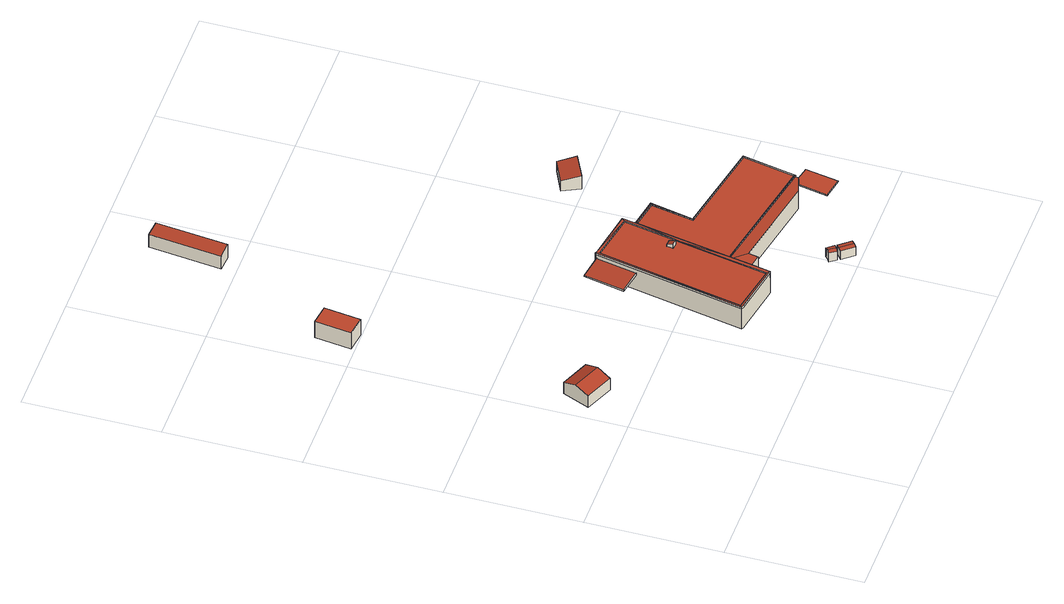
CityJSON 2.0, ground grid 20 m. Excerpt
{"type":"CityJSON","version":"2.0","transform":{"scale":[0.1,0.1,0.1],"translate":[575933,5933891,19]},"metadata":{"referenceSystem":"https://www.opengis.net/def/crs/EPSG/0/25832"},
"CityObjects":{
"building1":{"type":"Building","attributes":{"Grundfläche 2D":"19.649043","Grundhöhe NN":"20.706"},"geometry":[{"type":"Solid","lod":"3","boundaries":[[[[0,1,2,3]],[[4,1,0,5]],[[3,2,6,7]],[[5,0,3,7,8]],[[4,5,8,9]],[[6,2,1,4,9]],[[8,7,6,9]]]],"semantics":{"surfaces":[{"type":"RoofSurface"},{"type":"WallSurface"},{"type":"GroundSurface"}],"values":[[0,0,1,1,1,1,2]]}}]},
"building2":{"type":"Building","attributes":{"Grundfläche 2D":"16.425747","Grundhöhe NN":"20.139"},"geometry":[{"type":"Solid","lod":"3","boundaries":[[[[10,11,12,13]],[[14,15,13,12]],[[15,16,10,13]],[[16,17,11,10]],[[17,14,12,11]],[[17,16,15,14]]]],"semantics":{"surfaces":[{"type":"RoofSurface"},{"type":"WallSurface"},{"type":"GroundSurface"}],"values":[[0,1,1,1,1,2]]}}]},
"building3":{"type":"Building","attributes":{"Grundfläche 2D":"1.446108","Grundhöhe NN":"20.869"},"geometry":[{"type":"Solid","lod":"3","boundaries":[[[[18,19,20,21]],[[20,19,22,23]],[[18,21,24,25]],[[22,19,18,25,26]],[[23,22,26,27]],[[21,20,23,27,28,24]],[[26,25,24,28,27]]]],"semantics":{"surfaces":[{"type":"RoofSurface"},{"type":"WallSurface"},{"type":"GroundSurface"}],"values":[[0,0,1,1,1,1,2]]}}]},
"building4":{"type":"Building","attributes":{"Grundfläche 2D":"2.710926","Grundhöhe NN":"20.877"},"geometry":[{"type":"Solid","lod":"3","boundaries":[[[[29,30,31,32]],[[33,30,29,34]],[[32,31,35,36]],[[34,29,32,36,37]],[[33,34,37,38]],[[35,31,30,33,38]],[[37,36,35,38]]]],"semantics":{"surfaces":[{"type":"RoofSurface"},{"type":"WallSurface"},{"type":"GroundSurface"}],"values":[[0,0,1,1,1,1,2]]}}]},
"building5":{"type":"Building","attributes":{"Grundfläche 2D":"25.716600","Grundhöhe NN":"19.499"},"geometry":[{"type":"Solid","lod":"3","boundaries":[[[[39,40,41,42]],[[43,44,42,41]],[[44,45,39,42]],[[45,46,40,39]],[[46,43,41,40]],[[46,45,44,43]]]],"semantics":{"surfaces":[{"type":"RoofSurface"},{"type":"WallSurface"},{"type":"GroundSurface"}],"values":[[0,1,1,1,1,2]]}}]},
"building6":{"type":"Building","attributes":{"Grundfläche 2D":"402.724370","Grundhöhe NN":"20.905"},"children":["building6-1","building6-2","building6-3","building6-4","building6-5"],"geometry":[{"type":"MultiSurface","lod":"3","boundaries":[[[47,48,49,50,51,52,53]],[[54,55,56,57,48]],[[57,49,48]],[[58,59,60,61,62,63,64,65,66]],[[67,68,69,70,71,72,73]],[[74,75,76,77]],[[78,79,75,74,80,81,82]],[[68,67,48,47]],[[67,73,54,48]],[[72,83,84,49,57,56,55]],[[84,85,69,53,52,51,50,49]],[[77,76,86,87]],[[74,77,87,88]],[[80,74,88,89]],[[90,82,81,80,89,91,92]],[[63,79,78,82,90,92,91,93,94]],[[63,62,75,79]],[[72,71,95,96]],[[72,96,97,98,84,83]],[[99,69,85,84,98,100]],[[86,76,75,62,61,60,59,101,95,71,70,69,99,102]],[[63,94,103,64]],[[65,64,103,104]],[[66,65,104,105]],[[58,66,105,106]],[[59,58,106,101]],[[86,102,99,100,98,97,96,95,101,106,105,104,103,94,93,91,89,88,87]]],"semantics":{"surfaces":[{"type":"RoofSurface"},{"type":"WallSurface"},{"type":"GroundSurface"}],"values":[0,0,0,0,0,0,0,1,1,1,1,1,1,1,1,1,1,1,1,1,1,1,1,1,1,1,2]}}]},
"building6-1":{"type":"BuildingInstallation","parents":["building6"],"geometry":[{"type":"MultiSurface","lod":"3","boundaries":[[[107,108,109,110,111,112,113,114,115,116,117,118,119]],[[59,60,111,110]],[[60,120,112,111]],[[113,112,120,121]],[[114,113,121,122]],[[115,114,122,123]],[[123,124,61,117,116,115]],[[117,61,62,75,118]],[[119,118,75,62,63,64]],[[64,65,107,119]],[[65,66,108,107]],[[66,58,109,108]],[[58,59,110,109]]],"semantics":{"surfaces":[{"type":"RoofSurface"},{"type":"WallSurface"}],"values":[0,1,1,1,1,1,1,1,1,1,1,1,1]}}]},
"building6-2":{"type":"BuildingInstallation","parents":["building6"],"geometry":[{"type":"MultiSurface","lod":"3","boundaries":[[[54,125,126,55]],[[127,128,129,130,131,125]],[[131,126,125]],[[132,129,128]],[[128,133,47,53,134,135,132]],[[125,54,73,136]],[[128,127,125,136,68,47,133]],[[69,70,71,131,130,129,132,135,134,53]],[[131,71,72,55,126]]],"semantics":{"surfaces":[{"type":"RoofSurface"},{"type":"WallSurface"}],"values":[0,0,0,0,0,1,1,1,1]}}]},
"building6-3":{"type":"BuildingInstallation","parents":["building6"],"geometry":[{"type":"MultiSurface","lod":"3","boundaries":[[[137,138,139,140]],[[140,139,141,142]],[[137,140,142,143]],[[138,137,143,144]],[[139,138,144,141]]],"semantics":{"surfaces":[{"type":"RoofSurface"},{"type":"WallSurface"}],"values":[0,1,1,1,1]}}]},
"building6-4":{"type":"BuildingInstallation","parents":["building6"],"geometry":[{"type":"MultiSurface","lod":"3","boundaries":[[[145,146,147,148]],[[149,150,148,147]],[[150,151,145,148]],[[151,152,146,145]],[[152,149,147,146]],[[152,151,150,149]]],"semantics":{"surfaces":[{"type":"RoofSurface"},{"type":"WallSurface"},{"type":"OuterCeilingSurface"}],"values":[0,1,1,1,1,2]}}]},
"building6-5":{"type":"BuildingInstallation","parents":["building6"],"geometry":[{"type":"MultiSurface","lod":"3","boundaries":[[[153,154,155,156,90,157]],[[158,92,90,156]],[[92,159,157,90]],[[159,160,153,157]],[[160,161,154,153]],[[161,162,155,154]],[[162,158,156,155]],[[158,162,161,160,159,92]]],"semantics":{"surfaces":[{"type":"RoofSurface"},{"type":"WallSurface"},{"type":"OuterCeilingSurface"}],"values":[0,1,1,1,1,1,1,2]}}]},
"building7":{"type":"Building","attributes":{"Grundfläche 2D":"11.519128","Grundhöhe NN":"20.372"},"geometry":[{"type":"Solid","lod":"3","boundaries":[[[[163,164,165,166]],[[167,168,166,165]],[[168,169,163,166]],[[169,170,164,163]],[[170,167,165,164]],[[170,169,168,167]]]],"semantics":{"surfaces":[{"type":"RoofSurface"},{"type":"WallSurface"},{"type":"GroundSurface"}],"values":[[0,1,1,1,1,2]]}}]}
},
"vertices":[
[60,262,46],[18,280,46],[10,260,38],[52,242,38],[26,300,38],[69,282,38],[10,260,17],[52,242,17],[69,282,17],[26,300,17],
[31,604,40],[61,600,40],[68,654,40],[38,658,40],[68,654,11],[38,658,11],[31,604,11],[61,600,11],
[391,26,35],[396,29,36],[389,39,36],[384,36,35],[401,33,35],[393,43,35],[384,36,19],[391,26,19],[401,33,19],[393,43,19],[389,39,19],
[398,26,36],[412,9,36],[417,13,35],[403,30,35],[407,5,35],[393,22,35],[417,13,19],[403,30,19],[393,22,19],[407,5,19],
[149,929,28],[136,822,28],[160,820,30],[172,926,30],[160,820,5],[172,926,5],[149,929,5],[136,822,5],
[297,97,58],[224,111,58],[220,108,59],[223,107,59],[268,99,59],[273,98,59],[300,93,59],[267,325,58],[264,330,59],[264,328,59],[252,268,59],[387,290,52],[338,299,52],[338,297,52],[312,157,52],[312,156,52],[497,120,52],[499,119,52],[515,199,52],[374,226,52],[224,111,56],[297,97,56],[300,93,56],[300,95,56],[341,316,56],[264,330,56],[267,325,56],[333,134,52],[312,156,53],[306,123,53],[330,119,52],[497,119,53],[497,120,53],[472,107,52],[492,113,53],[497,115,53],[264,328,56],[220,108,56],[223,107,56],[306,123,19],[330,119,19],[333,134,19],[472,107,19],[497,115,45],[497,115,19],[497,115,43],[497,119,19],[497,120,19],[341,316,19],[264,330,19],[264,328,19],[220,108,19],[300,93,19],[223,107,19],[338,299,19],[300,95,19],[499,119,19],[515,199,19],[374,226,19],[387,290,19],
[515,199,54],[374,226,54],[387,290,54],[338,299,54],[338,297,54],[385,288,54],[373,225,54],[514,198,54],[499,121,54],[498,121,54],[312,157,54],[312,156,54],[499,119,54],[385,288,52],[373,225,52],[514,198,52],[499,121,52],[498,121,52],
[338,312,58],[268,329,59],[324,240,58],[322,230,58],[338,297,59],[338,299,59],[341,316,59],[312,157,59],[308,156,58],[300,95,59],[306,123,59],[338,312,56],
[318,242,59],[309,243,59],[308,233,64],[316,232,64],[308,233,56],[316,232,56],[318,242,56],[309,243,56],
[217,275,47],[252,268,50],[264,328,50],[229,335,47],[264,328,45],[229,335,45],[217,275,45],[252,268,45],
[484,70,45],[515,64,45],[524,113,45],[497,119,45],[492,113,45],[497,119,43],[492,113,43],[484,70,43],[515,64,43],[524,113,43],
[451,444,32],[415,427,32],[427,401,38],[463,419,38],[427,401,14],[463,419,14],[451,444,14],[415,427,14]
]}
